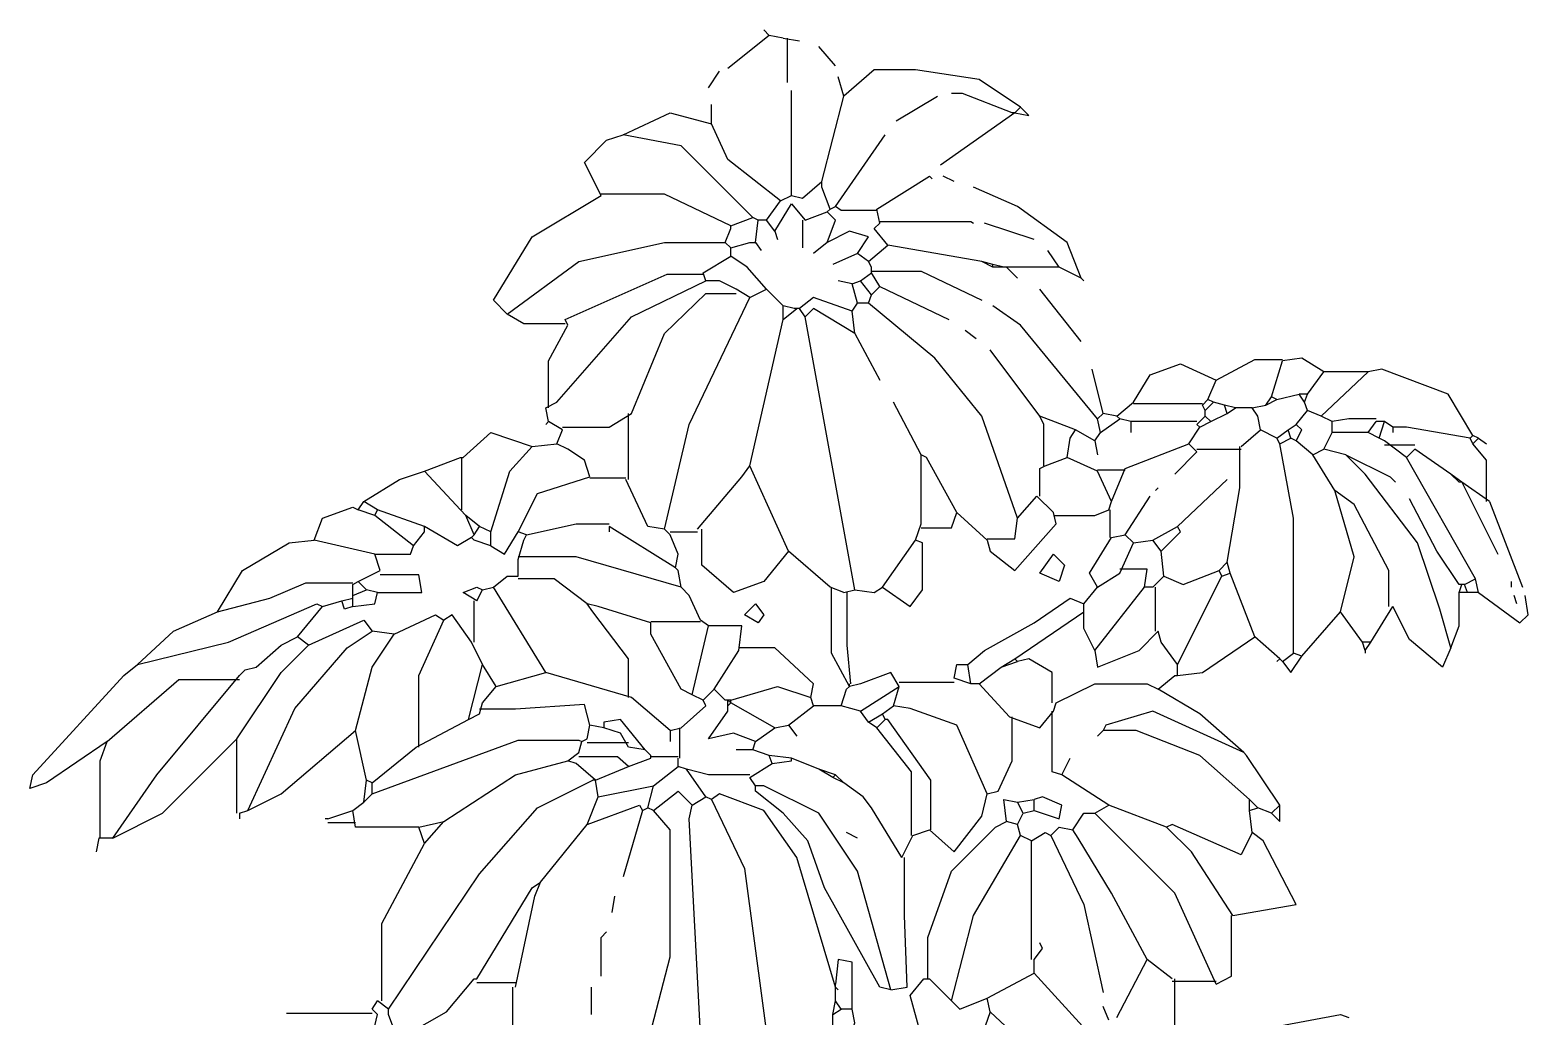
# Model space of a CAD drawing. Header units: millimetres. Extents: x 284148 to 331264, y 78716 to 101523.
# Drawn here: x 293049 to 294045, y 81431 to 82087 of the extents above; entities that cross this region are included whole.
import ezdxf

# ---------------------------------------------------------------- set-up
doc = ezdxf.new("R2010")
doc.units = ezdxf.units.MM

# ---------------------------------------------------------------- blocks, each defined once
blk = doc.blocks.new('A$C1A515F75')
at = {"linetype": 'Continuous'}
for points in [[(515.16, 2064.35), (487.67, 2042.35)], [(515.16, 2064.35), (511.5, 2068.02)], [(524.34, 2062.52), (515.16, 2064.35)], [(524.34, 2062.52), (535.32, 2060.69)], [(527.07, 2062.52), (527.07, 2033.19)], [(559.15, 2044.19), (548.17, 2057.02)], [(682, 2016.69), (654.51, 2035.02), (612.33, 2041.44), (584.84, 2041.44), (564.67, 2024.02)], [(474.83, 2029.52), (482.15, 2040.52)], [(564.67, 2024.02), (561.01, 2036.85)], [(529.83, 1958.02), (529.83, 2027.69)], [(550, 1967.19), (564.67, 2024.02)], [(599.48, 2007.52), (627, 2024.02)], [(676.49, 2013.02), (643.5, 2025.86), (636.15, 2025.86)], [(417.99, 1998.35), (449.17, 2013.02), (476.68, 2005.69)], [(476.68, 2005.69), (476.68, 2018.52)], [(678.34, 2013.02), (628.83, 1978.19)], [(678.34, 2013.02), (676.49, 2013.02)], [(678.34, 2013.02), (682, 2016.69)], [(678.34, 2013.02), (687.5, 2011.19), (682, 2016.69)], [(522.48, 1954.35), (487.67, 1981.86), (476.68, 2005.69)], [(403.34, 1958.02), (392.33, 1980.02), (407, 1994.68), (417.99, 1998.35)], [(504.17, 1943.35), (456.51, 1991.02), (417.99, 1998.35)], [(559.15, 1950.69), (592.16, 1998.35)], [(529.83, 1958.02), (537.18, 1956.19), (550, 1967.19)], [(555.49, 1948.85), (550, 1963.52), (550, 1967.19)], [(586.67, 1948.85), (621.51, 1970.85), (623.34, 1969.02)], [(638.01, 1967.19), (630.66, 1970.85)], [(722.34, 1903.02), (713.16, 1926.85), (680.15, 1950.69), (650.83, 1963.52)], [(340.99, 1879.19), (331.83, 1888.36), (357.49, 1930.52), (403.34, 1958.02)], [(489.5, 1937.85), (445.5, 1958.94), (403.34, 1958.94)], [(513.33, 1941.52), (522.48, 1954.35)], [(518.82, 1934.19), (529.83, 1952.52), (538.99, 1941.52)], [(522.48, 1954.35), (529.83, 1958.02)], [(489.5, 1937.85), (504.17, 1943.35)], [(507.83, 1941.52), (504.17, 1943.35)], [(506, 1926.85), (507.83, 1941.52)], [(513.33, 1941.52), (507.83, 1941.52)], [(518.82, 1934.19), (513.33, 1941.52)], [(537.18, 1941.52), (537.18, 1923.19)], [(538.99, 1941.52), (553.66, 1947.02)], [(553.66, 1947.02), (555.49, 1948.85)], [(553.66, 1926.85), (559.15, 1941.52), (553.66, 1947.02)], [(555.49, 1948.85), (559.15, 1950.69)], [(586.67, 1947.94), (562.81, 1947.94), (559.15, 1950.69)], [(588.5, 1939.69), (586.67, 1948.85)], [(485.84, 1926.85), (489.5, 1936.02), (489.5, 1937.85)], [(518.82, 1934.19), (520.68, 1928.69)], [(573.85, 1919.52), (581.17, 1930.52), (568.33, 1934.19), (553.66, 1926.85)], [(594.01, 1925.02), (584.84, 1936.02), (588.5, 1939.69)], [(588.5, 1940.6), (649, 1940.6), (650.83, 1939.69)], [(691.16, 1928.69), (658.18, 1939.69)], [(340.99, 1879.19), (388.67, 1914.02), (445.5, 1926.85), (485.84, 1926.85)], [(489.5, 1923.19), (485.84, 1926.85)], [(489.5, 1923.19), (502.32, 1926.85), (506, 1926.85)], [(489.5, 1917.69), (489.5, 1923.19)], [(506, 1926.85), (509.66, 1921.35)], [(553.66, 1926.85), (544.5, 1919.52)], [(581.17, 1914.02), (594.01, 1925.02)], [(656.32, 1914.02), (594.01, 1925.02)], [(707.66, 1910.35), (700.31, 1921.35)], [(471.16, 1906.69), (489.5, 1917.69)], [(513.33, 1895.69), (500.51, 1910.35), (489.5, 1917.69)], [(573.85, 1919.52), (557.34, 1912.19)], [(581.17, 1914.02), (573.85, 1919.52)], [(583, 1910.35), (581.17, 1914.02)], [(663.67, 1910.35), (656.32, 1914.02)], [(663.67, 1912.19), (656.32, 1914.02)], [(670.99, 1910.35), (663.67, 1912.19)], [(663.67, 1910.35), (663.67, 1912.19)], [(379.51, 1875.52), (447.34, 1905.77), (471.16, 1905.77)], [(472.99, 1901.18), (471.16, 1906.69)], [(575.66, 1901.18), (583, 1906.69)], [(583, 1908.52), (583, 1910.35)], [(583, 1906.69), (583, 1908.52)], [(583, 1907.61), (615.99, 1907.61), (656.32, 1888.36)], [(588.5, 1897.52), (583, 1906.69)], [(670.99, 1910.35), (663.67, 1910.35)], [(672.82, 1910.35), (670.99, 1910.35)], [(707.66, 1910.35), (672.82, 1910.35)], [(672.82, 1910.35), (680.15, 1903.02)], [(722.34, 1903.02), (707.66, 1910.35)], [(722.34, 1903.02), (724.17, 1901.18)], [(366.67, 1816.85), (373.99, 1820.52), (423.51, 1877.35), (472.99, 1901.18)], [(423.51, 1813.19), (445.5, 1866.35), (472.99, 1892.94), (493.16, 1892.94)], [(493.16, 1895.69), (482.15, 1901.18), (472.99, 1901.18)], [(502.32, 1890.19), (493.16, 1895.69)], [(502.32, 1890.19), (513.33, 1895.69)], [(524.34, 1884.69), (513.33, 1895.69)], [(570.16, 1899.35), (561.01, 1901.18)], [(570.16, 1899.35), (575.66, 1901.18)], [(573.85, 1886.52), (570.16, 1899.35)], [(583, 1892.02), (575.66, 1901.18)], [(581.17, 1886.52), (583, 1892.02)], [(583, 1892.02), (588.5, 1897.52)], [(588.5, 1897.52), (634.35, 1875.52)], [(722.34, 1860.85), (694.84, 1895.69)], [(445.5, 1736.19), (461.98, 1805.85), (502.32, 1890.19)], [(524.34, 1875.52), (524.34, 1884.69)], [(531.66, 1882.85), (524.34, 1884.69)], [(524.34, 1875.52), (533.49, 1882.85)], [(533.49, 1882.85), (531.66, 1882.85)], [(535.32, 1882.85), (533.49, 1882.85)], [(570.16, 1881.02), (544.5, 1890.19), (535.32, 1882.85)], [(538.99, 1877.35), (535.32, 1882.85)], [(571.99, 1866.35), (544.5, 1882.85), (538.99, 1877.35)], [(570.16, 1881.02), (573.85, 1886.52)], [(581.17, 1886.52), (573.85, 1886.52)], [(680.15, 1743.52), (656.32, 1811.35), (625.17, 1849.85), (581.17, 1886.52)], [(733.32, 1809.52), (682, 1871.85), (663.67, 1884.69)], [(379.51, 1872.77), (352, 1872.77), (340.99, 1879.19)], [(368.5, 1816.85), (368.5, 1848.02), (381.32, 1871.85), (379.51, 1875.52)], [(502.32, 1778.35), (524.34, 1875.52)], [(571.99, 1695.85), (538.99, 1877.35)], [(571.99, 1866.35), (570.16, 1881.02)], [(571.99, 1866.35), (588.5, 1835.19)], [(652.66, 1862.69), (645.33, 1868.19)], [(694.84, 1811.35), (661.84, 1855.35)], [(736.98, 1813.19), (729.66, 1842.52)], [(757.15, 1820.52), (768.16, 1838.86), (788.33, 1846.19), (812.18, 1835.19)], [(812.18, 1835.19), (837.81, 1848.94), (856.17, 1848.94)], [(848.85, 1824.19), (856.17, 1848.02)], [(883.66, 1840.69), (869.01, 1849.85), (856.17, 1848.02)], [(982.66, 1798.52), (966.16, 1826.02), (922.16, 1842.52), (913.01, 1840.69)], [(806.66, 1822.35), (812.18, 1835.19)], [(872.68, 1826.02), (883.66, 1840.69)], [(881.83, 1811.35), (913.01, 1840.69)], [(913.01, 1840.69), (883.66, 1840.69)], [(803, 1818.69), (806.66, 1822.35)], [(810.32, 1820.52), (806.66, 1822.35)], [(845.16, 1818.69), (848.85, 1824.19)], [(845.16, 1818.69), (852.51, 1822.35)], [(852.51, 1822.35), (848.85, 1824.19)], [(852.51, 1822.35), (867.16, 1826.02)], [(870.82, 1820.52), (867.16, 1826.02)], [(872.68, 1826.02), (867.16, 1826.02)], [(870.82, 1820.52), (872.68, 1826.02)], [(368.5, 1807.69), (366.67, 1816.85)], [(377.66, 1804.02), (408.83, 1804.02), (423.51, 1813.19)], [(421.65, 1769.19), (421.65, 1813.19)], [(615.99, 1785.69), (597.68, 1820.52)], [(733.32, 1809.52), (736.98, 1813.19)], [(746.16, 1811.35), (736.98, 1813.19)], [(746.16, 1811.35), (757.15, 1820.52)], [(803, 1819.61), (757.15, 1819.61)], [(804.83, 1815.02), (803, 1818.69)], [(804.83, 1815.02), (810.32, 1820.52)], [(804.83, 1811.35), (804.83, 1815.02)], [(808.49, 1807.69), (819.5, 1813.19)], [(817.65, 1818.69), (810.32, 1820.52)], [(819.5, 1813.19), (817.65, 1818.69)], [(825, 1816.85), (817.65, 1818.69)], [(819.5, 1813.19), (825, 1816.85)], [(836.01, 1816.85), (825, 1816.85)], [(836.01, 1816.85), (845.16, 1818.69)], [(841.5, 1802.19), (839.67, 1811.35), (836.01, 1816.85)], [(865.33, 1805.85), (872.68, 1815.02)], [(872.68, 1815.02), (870.82, 1820.52)], [(881.83, 1811.35), (872.68, 1815.02)], [(368.5, 1807.69), (366.67, 1805.85)], [(377.66, 1802.19), (368.5, 1807.69)], [(373.99, 1793.02), (377.66, 1802.19)], [(697.58, 1778.35), (697.58, 1805.85), (694.84, 1811.35)], [(718.67, 1802.19), (694.84, 1811.35)], [(713.16, 1783.85), (715.01, 1796.69), (718.67, 1802.19)], [(731.51, 1794.86), (718.67, 1802.19)], [(735.18, 1800.35), (733.32, 1809.52)], [(735.18, 1800.35), (747.99, 1809.52)], [(747.99, 1809.52), (746.16, 1811.35)], [(755.34, 1807.69), (747.99, 1809.52)], [(799.34, 1807.69), (760.84, 1807.69), (755.34, 1807.69)], [(755.34, 1807.69), (755.34, 1800.35)], [(793.82, 1793.02), (801.17, 1804.02)], [(799.34, 1805.85), (804.83, 1811.35)], [(801.17, 1804.02), (799.34, 1805.85)], [(801.17, 1804.02), (808.49, 1807.69)], [(808.49, 1807.69), (804.83, 1811.35)], [(828.66, 1791.19), (841.5, 1802.19)], [(852.51, 1796.69), (841.5, 1802.19)], [(852.51, 1796.69), (859.84, 1802.19)], [(859.84, 1802.19), (865.33, 1805.85)], [(861.67, 1796.69), (859.84, 1802.19)], [(865.33, 1794.86), (869.01, 1802.19), (865.33, 1805.85)], [(889.18, 1807.69), (881.83, 1811.35)], [(918.5, 1809.52), (900.17, 1809.52), (889.18, 1807.69)], [(889.18, 1800.35), (889.18, 1807.69)], [(913.01, 1800.35), (918.5, 1807.69)], [(924, 1807.69), (918.5, 1807.69)], [(920.33, 1796.69), (924, 1807.69)], [(929.51, 1804.02), (924, 1807.69)], [(980.83, 1796.69), (938.67, 1804.02), (929.51, 1804.02)], [(929.51, 1804.02), (929.51, 1800.35)], [(311.67, 1783.85), (330, 1800.35), (357.49, 1791.19)], [(357.49, 1791.19), (373.99, 1793.02)], [(395.99, 1771.02), (392.33, 1782.02), (381.32, 1789.35), (373.99, 1793.02)], [(731.51, 1794.86), (735.18, 1800.35)], [(731.51, 1794.86), (733.32, 1785.69)], [(751.68, 1776.52), (793.82, 1793.02)], [(799.34, 1787.52), (793.82, 1793.02)], [(854.32, 1793.02), (852.51, 1796.69)], [(854.32, 1793.02), (861.67, 1796.69)], [(863.5, 1653.69), (863.5, 1743.52), (854.32, 1793.02)], [(865.33, 1794.86), (861.67, 1796.69)], [(876.34, 1785.69), (865.33, 1794.86)], [(883.66, 1789.35), (889.18, 1800.35)], [(913.01, 1800.35), (889.18, 1800.35)], [(920.33, 1796.69), (913.01, 1800.35)], [(924, 1794.86), (920.33, 1796.69)], [(938.67, 1783.85), (924, 1794.86)], [(944.16, 1792.1), (924, 1792.1)], [(980.83, 1796.69), (982.66, 1798.52)], [(982.66, 1793.02), (980.83, 1796.69)], [(986.35, 1796.69), (982.66, 1798.52)], [(982.66, 1793.02), (986.35, 1796.69)], [(991.82, 1754.52), (991.82, 1782.02), (982.66, 1793.02)], [(986.35, 1796.69), (991.82, 1793.02)], [(286.01, 1774.69), (309.84, 1783.85), (311.67, 1783.85)], [(310.76, 1749.02), (310.76, 1783.85)], [(330, 1734.35), (342.84, 1774.69), (357.49, 1791.19)], [(615.99, 1739.85), (615.99, 1785.69)], [(639.82, 1747.19), (619.65, 1783.85), (615.99, 1785.69)], [(698.51, 1778.35), (713.16, 1783.85)], [(733.32, 1774.69), (713.16, 1783.85)], [(799.34, 1787.52), (784.66, 1772.85)], [(799.34, 1789.35), (828.66, 1789.35)], [(819.5, 1714.19), (827.76, 1763.68), (827.76, 1791.19)], [(876.34, 1785.69), (883.66, 1789.35)], [(890.99, 1761.85), (876.34, 1785.69)], [(898.34, 1785.69), (883.66, 1789.35)], [(967.99, 1657.36), (960.67, 1683.02), (945.99, 1727.02), (911.15, 1772.85), (898.34, 1785.69)], [(898.34, 1785.69), (927.66, 1771.02), (931.32, 1767.35)], [(938.67, 1783.85), (944.16, 1789.35)], [(984.49, 1703.19), (938.67, 1783.85)], [(967.99, 1772.85), (944.16, 1789.35)], [(245.68, 1754.52), (269.5, 1769.19), (286.01, 1774.69)], [(309.84, 1749.02), (286.01, 1774.69)], [(467.5, 1736.19), (496.85, 1771.02), (502.32, 1778.35)], [(528, 1721.52), (502.32, 1778.35)], [(694.84, 1758.19), (694.84, 1776.52), (698.51, 1778.35)], [(733.32, 1775.61), (751.68, 1775.61)], [(742.5, 1754.52), (733.32, 1774.69)], [(742.5, 1754.52), (751.68, 1776.52)], [(975.31, 1767.35), (967.99, 1772.85)], [(973.51, 1767.35), (967.99, 1772.85)], [(348.34, 1734.35), (361.15, 1760.02), (395.99, 1771.02)], [(419.84, 1770.11), (395.99, 1770.11)], [(445.5, 1736.19), (434.49, 1738.02), (419.84, 1769.19)], [(771.85, 1761.85), (773.65, 1763.68)], [(786.5, 1738.02), (819.5, 1769.19)], [(975.31, 1767.35), (973.51, 1767.35)], [(993.67, 1754.52), (975.31, 1767.35)], [(975.31, 1767.35), (999.17, 1719.68)], [(242.01, 1749.02), (245.68, 1754.52)], [(254.83, 1749.02), (245.68, 1754.52)], [(680.15, 1743.52), (692.99, 1758.19)], [(704, 1747.19), (692.99, 1758.19)], [(740.67, 1749.02), (742.5, 1754.52)], [(751.68, 1732.52), (768.16, 1758.19)], [(894.65, 1681.19), (903.83, 1717.85), (890.99, 1761.85)], [(926.75, 1684.85), (926.75, 1708.69), (903.83, 1752.69), (890.99, 1761.85)], [(973.51, 1699.52), (958.83, 1721.52), (940.5, 1756.35)], [(993.67, 1754.52), (1015.67, 1697.69)], [(212.67, 1728.85), (218.16, 1743.52), (238.33, 1750.86), (242.01, 1749.02)], [(253, 1745.35), (242.01, 1749.02)], [(253, 1745.35), (254.83, 1749.02)], [(278.66, 1725.19), (253, 1745.35)], [(286.01, 1738.02), (254.83, 1749.02)], [(313.5, 1745.35), (309.84, 1749.02)], [(319.02, 1732.52), (313.5, 1745.35)], [(322.68, 1738.02), (313.5, 1745.35)], [(615.99, 1737.1), (636.15, 1737.1), (639.82, 1747.19)], [(659.98, 1728.85), (639.82, 1747.19)], [(659.98, 1728.85), (661.84, 1721.52), (678.34, 1708.69), (705.83, 1739.85), (704, 1747.19)], [(659.98, 1729.77), (678.34, 1729.77), (680.15, 1743.52)], [(704, 1745.35), (731.51, 1745.35), (740.67, 1749.02)], [(741.57, 1730.69), (741.57, 1749.02)], [(278.66, 1725.19), (286.01, 1734.35), (286.01, 1738.02)], [(317.16, 1730.69), (308.01, 1725.19), (286.01, 1738.02)], [(317.16, 1730.69), (319.02, 1732.52)], [(319.02, 1732.52), (322.68, 1738.02)], [(330, 1734.35), (322.68, 1738.02)], [(330, 1725.19), (330, 1734.35)], [(330, 1725.19), (339.18, 1719.68), (348.34, 1734.35)], [(353.83, 1732.52), (348.34, 1734.35)], [(348.34, 1716.02), (352, 1728.85), (353.83, 1732.52)], [(353.83, 1732.52), (386.84, 1739.85), (408.83, 1739.85)], [(452.83, 1710.52), (408.83, 1738.02)], [(408.83, 1738.02), (408.83, 1734.35)], [(449.17, 1732.52), (445.5, 1736.19)], [(449.17, 1734.35), (467.5, 1734.35)], [(452.83, 1710.52), (454.66, 1719.68), (449.17, 1732.52)], [(528, 1721.52), (511.5, 1701.36), (491.33, 1694.02), (470.24, 1712.35), (470.24, 1736.19)], [(612.33, 1728.85), (615.99, 1739.85)], [(742.5, 1730.69), (751.68, 1732.52)], [(757.15, 1727.02), (751.68, 1732.52)], [(769.99, 1728.85), (786.5, 1738.02)], [(775.51, 1721.52), (788.33, 1734.35), (786.5, 1738.02)], [(148.51, 1681.19), (165.01, 1708.69), (196.16, 1727.02), (212.67, 1728.85)], [(253, 1719.68), (212.67, 1728.85)], [(253, 1719.68), (276.83, 1719.68), (278.66, 1725.19)], [(330, 1725.19), (319.02, 1728.85), (317.16, 1730.69)], [(590.33, 1697.69), (612.33, 1728.85)], [(590.33, 1697.69), (608.66, 1684.85), (616.92, 1695.85), (616.92, 1727.02), (612.33, 1728.85)], [(733.32, 1697.69), (727.83, 1706.86), (742.5, 1730.69)], [(747.99, 1706.86), (757.15, 1727.02)], [(757.15, 1727.02), (769.99, 1728.85)], [(775.51, 1721.52), (769.99, 1728.85)], [(256.66, 1708.69), (253, 1719.68)], [(456.51, 1697.69), (386.84, 1717.85), (348.34, 1717.85)], [(348.34, 1705.02), (348.34, 1716.02)], [(555.49, 1697.69), (528, 1721.52)], [(707.66, 1701.36), (694.84, 1706.86), (704, 1719.68), (711.35, 1712.35), (707.66, 1701.36)], [(777.32, 1705.02), (775.51, 1721.52)], [(813.99, 1708.69), (819.5, 1714.19)], [(821.33, 1706.86), (819.5, 1714.19)], [(242.01, 1701.36), (256.66, 1708.69)], [(254.83, 1694.02), (284.15, 1694.02), (282.35, 1705.94), (256.66, 1705.94)], [(331.83, 1697.69), (340.99, 1705.02), (348.34, 1705.02)], [(394.16, 1686.69), (372.16, 1703.19), (348.34, 1703.19)], [(456.51, 1697.69), (454.66, 1708.69), (452.83, 1710.52)], [(733.32, 1697.69), (747.99, 1706.86)], [(764.5, 1697.69), (766.33, 1709.6), (747.99, 1709.6)], [(769.99, 1697.69), (777.32, 1705.02)], [(777.32, 1705.02), (790.16, 1699.52), (813.99, 1708.69)], [(786.5, 1646.35), (815.84, 1705.02)], [(815.84, 1705.02), (813.99, 1708.69)], [(815.84, 1705.02), (821.33, 1706.86)], [(837.81, 1664.69), (821.33, 1706.86)], [(977.17, 1699.52), (984.49, 1703.19)], [(986.35, 1694.02), (984.49, 1703.19)], [(148.51, 1681.19), (183.32, 1690.35), (207.15, 1700.44), (238.33, 1700.44)], [(238.33, 1699.52), (242.01, 1701.36)], [(238.33, 1694.02), (238.33, 1699.52)], [(238.33, 1692.19), (247.48, 1695.85)], [(238.33, 1684.85), (253, 1686.69), (254.83, 1694.02)], [(238.33, 1692.19), (238.33, 1694.02)], [(247.48, 1695.85), (242.01, 1701.36)], [(254.83, 1694.02), (247.48, 1695.85)], [(320.82, 1688.52), (311.67, 1694.02), (320.82, 1697.69), (324.48, 1695.85)], [(320.82, 1688.52), (324.48, 1695.85)], [(324.48, 1695.85), (331.83, 1697.69)], [(366.67, 1640.85), (331.83, 1697.69)], [(469.33, 1675.69), (461.98, 1692.19), (456.51, 1697.69)], [(564.67, 1694.02), (555.49, 1697.69)], [(568.33, 1631.69), (556.42, 1653.69), (556.42, 1697.69)], [(564.67, 1694.02), (571.99, 1695.85)], [(569.26, 1633.52), (566.96, 1659.19), (566.96, 1694.02)], [(571.99, 1695.85), (584.84, 1694.02), (590.33, 1697.69)], [(724.17, 1686.69), (733.32, 1697.69)], [(731.51, 1655.52), (764.5, 1697.69)], [(769.99, 1697.69), (764.5, 1697.69)], [(771.85, 1668.35), (771.85, 1697.69)], [(967.99, 1657.36), (973.51, 1672.02), (973.51, 1694.02)], [(973.51, 1694.02), (975.31, 1699.52)], [(975.31, 1699.52), (973.51, 1699.52)], [(979, 1694.02), (973.51, 1694.02)], [(977.17, 1699.52), (975.31, 1699.52)], [(979, 1694.02), (977.17, 1699.52)], [(986.35, 1694.02), (979, 1694.02)], [(986.35, 1694.02), (1013.84, 1673.85), (1019.33, 1679.35), (1017.5, 1692.19)], [(1008.32, 1697.69), (1008.32, 1701.36)], [(95.33, 1646.35), (155.83, 1661.02), (214.5, 1686.69), (218.16, 1684.85)], [(201.68, 1664.69), (218.16, 1684.85)], [(218.16, 1684.85), (231, 1688.52)], [(231, 1688.52), (238.33, 1690.35)], [(238.33, 1684.85), (232.83, 1683.02), (231, 1688.52)], [(238.33, 1690.35), (238.33, 1692.19)], [(238.33, 1684.85), (238.33, 1690.35)], [(319.02, 1661.02), (319.02, 1688.52)], [(421.65, 1624.35), (421.65, 1650.02), (397.82, 1681.19), (394.16, 1686.69)], [(436.35, 1673.85), (401.48, 1684.85), (394.16, 1686.69)], [(507.83, 1673.85), (498.65, 1679.35), (506, 1686.69), (511.5, 1679.35), (507.83, 1673.85)], [(647.16, 1646.35), (658.18, 1655.52), (691.16, 1673.85), (715.01, 1690.35), (724.17, 1686.69)], [(724.17, 1681.19), (724.17, 1686.69)], [(914.82, 1661.02), (929.51, 1684.85)], [(967.99, 1657.36), (962.5, 1644.52), (940.5, 1662.85), (929.51, 1684.85)], [(1011.98, 1686.69), (1010.18, 1692.19)], [(95.33, 1646.35), (119.16, 1668.35), (148.51, 1681.19)], [(209.01, 1659.19), (245.68, 1675.69), (251.17, 1668.35)], [(265.84, 1666.52), (293.33, 1679.35), (298.85, 1675.69)], [(282.35, 1591.35), (282.35, 1639.02), (298.85, 1675.69)], [(317.16, 1661.02), (304.32, 1679.35), (298.85, 1675.69)], [(436.35, 1674.77), (469.33, 1674.77)], [(463.84, 1626.18), (456.51, 1629.85), (436.35, 1666.52), (436.35, 1673.85)], [(474.83, 1672.02), (469.33, 1675.69)], [(678.34, 1650.02), (724.17, 1681.19)], [(731.51, 1655.52), (724.17, 1670.19), (724.17, 1681.19)], [(869.01, 1651.85), (894.65, 1681.19)], [(909.35, 1661.02), (894.65, 1681.19)], [(168.67, 1549.19), (199.83, 1617.02), (234.67, 1657.36), (251.17, 1668.35)], [(174.17, 1644.52), (190.67, 1659.19), (201.68, 1664.69)], [(209.01, 1659.19), (201.68, 1664.69)], [(240.16, 1602.35), (251.17, 1644.52), (265.84, 1666.52)], [(265.84, 1666.52), (251.17, 1668.35)], [(463.84, 1626.18), (474.83, 1672.02)], [(494.99, 1655.52), (496.85, 1672.02), (476.68, 1672.02), (474.83, 1672.02)], [(731.51, 1655.52), (733.32, 1644.52), (760.84, 1655.52), (773.65, 1668.35)], [(786.5, 1646.35), (775.51, 1661.02), (773.65, 1668.35)], [(786.5, 1639.02), (803, 1640.85), (837.81, 1664.69)], [(854.32, 1650.02), (837.81, 1664.69)], [(161.35, 1596.85), (190.67, 1640.85), (209.01, 1659.19)], [(324.48, 1646.35), (317.16, 1661.02)], [(478.49, 1629.85), (494.99, 1655.52)], [(542.65, 1624.35), (544.5, 1633.52), (518.82, 1657.36), (494.99, 1657.36)], [(856.17, 1648.19), (863.5, 1653.69)], [(869.01, 1651.85), (863.5, 1653.69)], [(911.15, 1655.52), (909.35, 1661.02)], [(914.82, 1661.02), (909.35, 1661.02)], [(911.15, 1655.52), (914.82, 1661.02)], [(911.15, 1655.52), (911.15, 1653.69)], [(75.17, 1595.02), (34.84, 1567.52), (23.85, 1563.86), (25.66, 1573.02), (86.15, 1639.02), (95.33, 1646.35)], [(163.16, 1639.02), (166.82, 1642.69)], [(166.82, 1642.69), (174.17, 1644.52)], [(166.82, 1642.69), (174.17, 1644.52)], [(315.33, 1609.69), (324.48, 1646.35)], [(333.66, 1631.69), (324.48, 1646.35)], [(638.01, 1637.19), (639.82, 1646.35), (647.16, 1646.35)], [(649, 1633.52), (647.16, 1646.35)], [(654.51, 1633.52), (669.16, 1644.52)], [(669.16, 1644.52), (678.34, 1650.02)], [(669.16, 1644.52), (680.15, 1648.19)], [(680.15, 1648.19), (678.34, 1650.02)], [(703.1, 1620.69), (703.1, 1640.85), (687.5, 1650.02), (680.15, 1648.19)], [(786.5, 1639.02), (786.5, 1646.35)], [(854.32, 1650.02), (852.51, 1648.19)], [(856.17, 1648.19), (854.32, 1650.02)], [(856.17, 1648.19), (861.67, 1640.85), (869.01, 1651.85)], [(75.17, 1595.02), (122.82, 1636.27), (163.16, 1636.27)], [(78.83, 1530.85), (108.18, 1573.02), (163.16, 1639.02)], [(333.66, 1631.69), (366.67, 1640.85)], [(423.51, 1624.35), (366.67, 1640.85)], [(601.34, 1631.69), (595.82, 1640.85), (575.66, 1633.52), (568.33, 1631.69)], [(568.33, 1631.69), (568.33, 1633.52)], [(601.34, 1634.44), (638.01, 1634.44)], [(649, 1633.52), (638.01, 1637.19)], [(654.51, 1633.52), (649, 1633.52)], [(674.68, 1611.52), (654.51, 1633.52)], [(705.83, 1620.69), (731.51, 1633.52), (766.33, 1633.52), (773.65, 1629.85)], [(773.65, 1629.85), (784.66, 1639.02), (786.5, 1639.02)], [(322.68, 1613.36), (324.48, 1620.69), (333.66, 1631.69)], [(449.17, 1602.35), (423.51, 1624.35)], [(471.16, 1622.52), (463.84, 1626.18)], [(471.16, 1622.52), (478.49, 1629.85)], [(485.84, 1622.52), (478.49, 1629.85)], [(489.5, 1622.52), (520.68, 1631.69), (542.65, 1624.35)], [(544.5, 1618.85), (542.65, 1624.35)], [(562.81, 1618.85), (566.5, 1629.85), (568.33, 1631.69)], [(575.66, 1615.19), (601.34, 1631.69)], [(597.68, 1618.85), (601.34, 1631.69)], [(830.49, 1587.69), (801.17, 1613.36), (773.65, 1629.85)], [(315.33, 1609.69), (322.68, 1613.36)], [(395.99, 1606.02), (392.33, 1619.77), (346.5, 1616.56), (322.68, 1616.56)], [(456.51, 1604.19), (472.99, 1618.85), (471.16, 1622.52)], [(506, 1595.02), (491.33, 1600.52), (474.83, 1596.85), (487.67, 1615.19), (487.67, 1618.85)], [(487.67, 1622.52), (485.84, 1622.52)], [(487.67, 1618.85), (487.67, 1622.52)], [(489.5, 1620.69), (487.67, 1622.52)], [(489.5, 1622.52), (487.67, 1622.52)], [(487.67, 1618.85), (489.5, 1620.69)], [(489.5, 1620.69), (489.5, 1622.52)], [(518.82, 1604.19), (489.5, 1620.69)], [(528, 1606.02), (544.5, 1618.85)], [(562.81, 1618.85), (544.5, 1618.85)], [(575.66, 1615.19), (562.81, 1618.85)], [(581.17, 1607.85), (575.66, 1615.19)], [(581.17, 1607.85), (590.33, 1613.36)], [(590.33, 1613.36), (597.68, 1618.85)], [(592.16, 1609.69), (590.33, 1613.36)], [(659.98, 1560.19), (639.82, 1606.02), (608.66, 1617.02), (597.68, 1618.85)], [(674.68, 1611.52), (694.84, 1604.19), (704, 1615.19)], [(709.49, 1573.02), (703.1, 1574.85), (703.1, 1615.19)], [(704, 1615.19), (705.83, 1620.69)], [(830.49, 1587.69), (769.99, 1615.19), (738.84, 1606.02), (736.98, 1602.35)], [(280.49, 1591.35), (315.33, 1609.69)], [(394.16, 1596.85), (395.99, 1606.02)], [(405.15, 1604.19), (395.99, 1606.02)], [(432.66, 1589.52), (416.16, 1609.69), (405.15, 1607.85), (405.15, 1604.19)], [(421.65, 1591.35), (416.16, 1600.52), (405.15, 1604.19)], [(449.17, 1602.35), (456.51, 1604.19)], [(455.59, 1584.02), (455.59, 1604.19)], [(506, 1595.02), (518.82, 1604.19)], [(518.82, 1604.19), (528, 1606.02)], [(528, 1606.02), (533.49, 1598.69)], [(586.67, 1604.19), (581.17, 1607.85)], [(586.67, 1604.19), (592.16, 1609.69)], [(609.59, 1532.69), (609.59, 1574.85), (586.67, 1604.19)], [(622.41, 1536.35), (622.41, 1569.36), (594.01, 1609.69), (592.16, 1609.69)], [(659.98, 1560.19), (667.33, 1562.02), (676.49, 1582.18), (676.49, 1611.52)], [(70.58, 1530.85), (70.58, 1582.18), (75.17, 1595.02)], [(78.83, 1530.85), (111.84, 1547.35), (161.35, 1596.85)], [(161.35, 1547.35), (161.35, 1569.36), (161.35, 1596.85)], [(168.67, 1549.19), (190.67, 1560.19), (240.16, 1602.35)], [(247.48, 1569.36), (240.16, 1602.35)], [(251.17, 1560.19), (348.34, 1595.94), (388.67, 1595.94), (390.5, 1595.02)], [(388.67, 1587.69), (390.5, 1595.02)], [(390.5, 1595.02), (394.16, 1596.85)], [(421.65, 1594.1), (394.16, 1594.1)], [(449.17, 1602.35), (449.17, 1595.02)], [(504.17, 1589.52), (506, 1595.02)], [(736.98, 1602.35), (733.32, 1598.69)], [(834.15, 1556.52), (801.17, 1585.85), (759.01, 1602.35), (738.84, 1602.35), (736.98, 1602.35)], [(251.17, 1567.52), (280.49, 1591.35)], [(381.32, 1582.18), (388.67, 1587.69)], [(421.65, 1578.52), (414.33, 1584.94), (388.67, 1584.94)], [(432.66, 1589.52), (421.65, 1591.35)], [(421.65, 1578.52), (436.35, 1584.02), (436.35, 1585.85)], [(436.35, 1585.85), (432.66, 1589.52)], [(454.66, 1584.94), (436.35, 1584.94)], [(454.66, 1578.52), (454.66, 1584.02)], [(504.17, 1589.52), (493.16, 1589.52)], [(515.16, 1585.85), (504.17, 1589.52)], [(517.01, 1580.35), (515.16, 1585.85)], [(529.83, 1584.02), (515.16, 1585.85)], [(517.01, 1580.35), (529.83, 1582.18), (529.83, 1584.02)], [(548.17, 1576.69), (529.83, 1584.02)], [(709.49, 1573.02), (715.01, 1584.02)], [(854.32, 1552.85), (832.34, 1585.85), (830.49, 1587.69)], [(298.85, 1541.85), (346.5, 1573.02), (381.32, 1582.18)], [(399.68, 1569.36), (386.84, 1580.35), (381.32, 1582.18)], [(399.68, 1569.36), (421.65, 1578.52)], [(438.16, 1565.69), (454.66, 1578.52)], [(460.18, 1576.69), (454.66, 1578.52)], [(472.99, 1558.35), (460.18, 1576.69)], [(502.32, 1573.02), (474.83, 1573.02), (460.18, 1576.69)], [(502.32, 1571.19), (517.01, 1580.35)], [(557.34, 1571.19), (548.17, 1576.69)], [(559.15, 1573.02), (548.17, 1576.69)], [(557.34, 1571.19), (559.15, 1573.02)], [(564.67, 1567.52), (559.15, 1573.02)], [(740.67, 1552.85), (709.49, 1573.02)], [(245.68, 1554.69), (247.48, 1569.36)], [(251.17, 1567.52), (247.48, 1569.36)], [(251.17, 1560.19), (251.17, 1567.52)], [(262.18, 1417.19), (322.68, 1507.02), (361.15, 1551.02), (397.82, 1569.36)], [(399.68, 1569.36), (397.82, 1569.36)], [(401.48, 1558.35), (399.68, 1569.36)], [(401.48, 1558.35), (438.16, 1565.69)], [(434.49, 1551.02), (438.16, 1565.69)], [(506, 1565.69), (502.32, 1571.19)], [(595.82, 1430.02), (573.85, 1508.85), (548.17, 1547.35), (511.5, 1565.69), (506, 1565.69)], [(595.82, 1430.02), (588.5, 1431.86), (551.83, 1497.85), (540.84, 1529.02), (524.34, 1547.35), (506, 1562.02), (506, 1565.69)], [(564.67, 1567.52), (557.34, 1571.19)], [(577.51, 1558.35), (564.67, 1567.52)], [(577.51, 1558.35), (564.67, 1567.52)], [(238.33, 1549.19), (245.68, 1554.69)], [(245.68, 1554.69), (251.17, 1560.19)], [(394.16, 1540.02), (401.48, 1558.35)], [(438.16, 1549.19), (454.66, 1562.02), (463.84, 1552.85)], [(463.84, 1552.85), (472.99, 1558.35)], [(476.68, 1556.52), (472.99, 1558.35)], [(559.15, 1431.86), (533.49, 1518.02), (511.5, 1549.19), (482.15, 1560.19), (476.68, 1556.52)], [(476.68, 1556.52), (498.65, 1510.69), (517.01, 1373.19), (518.82, 1356.69)], [(583, 1551.02), (577.51, 1558.35)], [(583, 1551.02), (577.51, 1558.35)], [(621.51, 1536.35), (638.01, 1521.69), (656.32, 1545.52), (659.98, 1560.19)], [(672.82, 1541.85), (670.99, 1556.52), (680.15, 1554.69)], [(680.15, 1554.69), (691.16, 1556.52)], [(683.83, 1547.35), (680.15, 1554.69)], [(691.16, 1549.19), (707.66, 1543.69), (709.49, 1552.85), (696.65, 1558.35), (691.16, 1556.52)], [(691.16, 1549.19), (691.16, 1556.52)], [(834.15, 1549.19), (834.15, 1556.52)], [(839.67, 1551.02), (834.15, 1556.52)], [(163.16, 1547.35), (168.67, 1549.19)], [(163.16, 1547.35), (163.16, 1543.69)], [(221.85, 1543.69), (219.99, 1543.69)], [(221.85, 1543.69), (238.33, 1549.19)], [(240.16, 1538.19), (238.33, 1549.19)], [(394.16, 1540.02), (429, 1552.85), (430.83, 1549.19)], [(430.83, 1549.19), (417.99, 1505.19)], [(430.83, 1549.19), (434.49, 1551.02)], [(432.66, 1387.85), (449.17, 1452.02), (449.17, 1536.35), (438.16, 1549.19)], [(438.16, 1549.19), (434.49, 1551.02)], [(469.33, 1400.69), (461.98, 1543.69), (463.84, 1552.85)], [(603.17, 1518.02), (583, 1551.02)], [(680.15, 1540.02), (683.83, 1547.35)], [(683.83, 1547.35), (691.16, 1549.19)], [(716.82, 1536.35), (724.17, 1547.35), (731.51, 1547.35)], [(731.51, 1547.35), (740.67, 1552.85)], [(812.18, 1433.69), (784.66, 1494.19), (740.67, 1538.19), (731.51, 1547.35)], [(779.17, 1538.19), (740.67, 1552.85)], [(834.15, 1549.19), (839.67, 1551.02)], [(836.01, 1534.52), (834.15, 1549.19)], [(848.85, 1547.35), (839.67, 1551.02)], [(848.85, 1547.35), (854.32, 1552.85)], [(848.85, 1547.35), (854.32, 1541.85), (854.32, 1552.85)], [(240.16, 1540.94), (221.85, 1540.94)], [(282.35, 1538.19), (240.16, 1538.19)], [(282.35, 1538.19), (298.85, 1541.85)], [(286.01, 1527.19), (282.35, 1538.19)], [(286.01, 1527.19), (298.85, 1541.85)], [(363.01, 1501.52), (394.16, 1540.02)], [(573.85, 1530.85), (566.5, 1534.52)], [(610.49, 1532.69), (621.51, 1536.35)], [(620.58, 1437.35), (620.58, 1464.85), (636.15, 1508.85), (665.5, 1538.19), (672.82, 1541.85)], [(680.15, 1540.02), (672.82, 1541.85)], [(682, 1532.69), (680.15, 1540.02)], [(689.33, 1529.02), (698.51, 1534.52), (702.17, 1532.69)], [(702.17, 1532.69), (707.66, 1538.19), (716.82, 1536.35)], [(766.33, 1450.19), (742.5, 1494.19), (720.5, 1530.85), (716.82, 1536.35)], [(836.01, 1534.52), (828.66, 1519.86), (782.83, 1540.02), (779.17, 1538.19)], [(823.17, 1479.52), (795.68, 1521.69), (779.17, 1538.19)], [(823.17, 1479.52), (865.33, 1486.85), (843.33, 1529.02), (836.01, 1534.52)], [(69.65, 1530.85), (67.84, 1521.69)], [(78.83, 1530.85), (69.65, 1530.85)], [(257.59, 1422.69), (257.59, 1474.02), (286.01, 1527.19)], [(603.17, 1518.02), (610.49, 1532.69)], [(636.15, 1422.69), (650.83, 1479.52), (682, 1532.69)], [(689.33, 1529.02), (682, 1532.69)], [(689.33, 1450.19), (689.33, 1505.19), (689.33, 1529.02)], [(702.17, 1532.69), (724.17, 1486.85), (736.98, 1428.19)], [(595.82, 1430.02), (606.83, 1431.86), (605, 1479.52), (605, 1518.02)], [(320.82, 1437.35), (357.49, 1497.85), (363.01, 1501.52)], [(346.5, 1431.86), (359.35, 1492.35), (363.01, 1501.52)], [(410.66, 1481.35), (412.5, 1492.35)], [(812.18, 1433.69), (822.24, 1439.19), (822.24, 1479.52)], [(403.34, 1439.19), (403.34, 1464.85), (407, 1468.52)], [(691.16, 1450.19), (696.65, 1457.52), (694.84, 1461.19)], [(570.16, 1417.19), (570.16, 1448.35), (561.01, 1450.19), (559.15, 1433.69)], [(691.16, 1441.02), (691.16, 1450.19)], [(746.16, 1411.69), (766.33, 1450.19)], [(782.83, 1437.35), (766.33, 1450.19)], [(275, 1400.69), (300.66, 1415.35), (319.02, 1437.35), (320.82, 1437.35)], [(346.5, 1434.6), (320.82, 1434.6)], [(559.15, 1431.86), (559.15, 1433.69)], [(661.84, 1415.35), (649, 1378.69), (636.15, 1367.69), (617.84, 1393.35), (608.66, 1426.36), (617.84, 1437.35), (621.51, 1437.35)], [(636.15, 1422.69), (621.51, 1437.35)], [(659.98, 1424.52), (691.16, 1441.02)], [(727.83, 1400.69), (691.16, 1441.02)], [(812.18, 1435.52), (782.83, 1435.52)], [(784.66, 1406.19), (784.66, 1437.35)], [(344.65, 1386.02), (344.65, 1431.86)], [(396.92, 1413.52), (396.92, 1431.86)], [(559.15, 1422.69), (559.15, 1431.86)], [(559.15, 1431.86), (561.01, 1430.02)], [(636.15, 1422.69), (641.67, 1417.19), (659.98, 1424.52)], [(661.84, 1415.35), (659.98, 1424.52)], [(194.33, 1414.44), (251.17, 1414.44)], [(251.17, 1417.19), (254.83, 1422.69)], [(253, 1406.19), (254.83, 1413.52), (251.17, 1417.19)], [(262.18, 1417.19), (254.83, 1422.69)], [(267.65, 1398.85), (262.18, 1413.52), (262.18, 1417.19)], [(557.34, 1413.52), (559.15, 1422.69)], [(557.34, 1402.52), (566.5, 1393.35), (571.99, 1408.02), (570.16, 1417.19)], [(557.34, 1413.52), (562.81, 1417.19)], [(562.81, 1417.19), (559.15, 1422.69)], [(570.16, 1417.19), (562.81, 1417.19)], [(727.83, 1400.69), (716.82, 1375.02), (685.67, 1393.35), (661.84, 1415.35)], [(740.67, 1409.85), (736.98, 1419.02)], [(557.34, 1402.52), (557.34, 1413.52)], [(834.15, 1378.69), (854.32, 1406.19), (894.65, 1413.52), (900.17, 1411.69)]]:
    blk.add_lwpolyline(points, dxfattribs=at)

msp = doc.modelspace()

# ---------------------------------------------------------------- block references
msp.add_blockref('A$C1A515F75', (293025.39, 80018.54))

doc.saveas('drawing.dxf')
